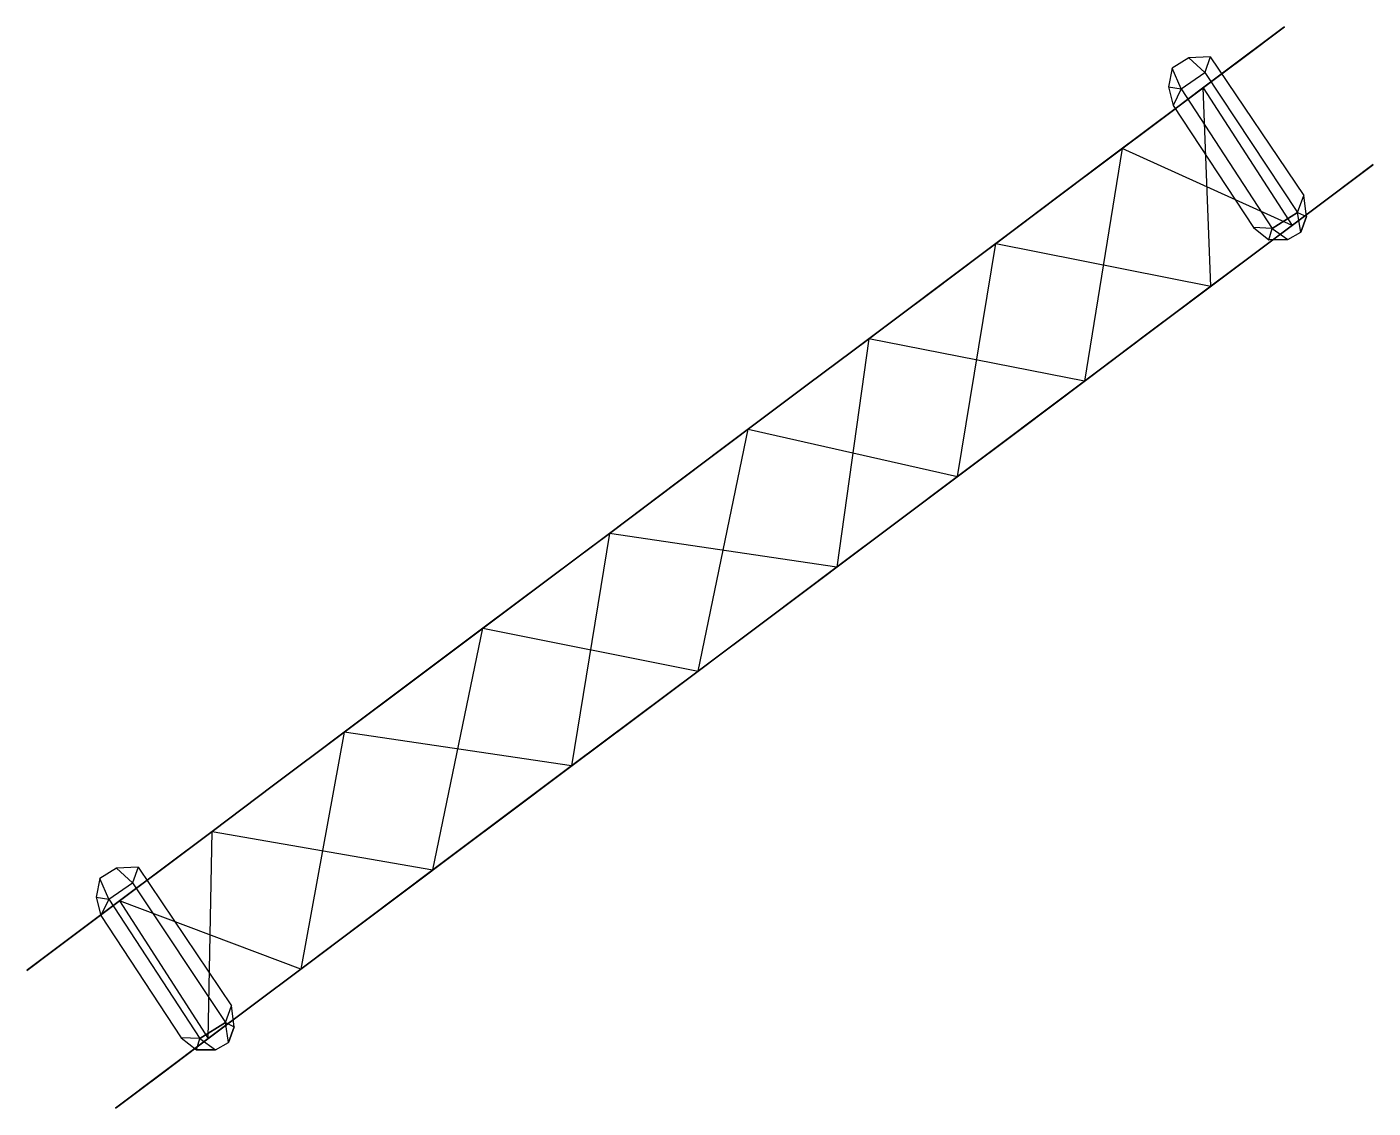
# Model space of a CAD drawing. Header units: metres. Extents: x -0.097 to 0.015, y -0.178 to -0.089.
import ezdxf

# ---------------------------------------------------------------- set-up
doc = ezdxf.new("R2010")
doc.units = ezdxf.units.M

msp = doc.modelspace()

# ---------------------------------------------------------------- linework, layer by layer
for p, q in [((0.007453, -0.088746, 0.014536), (0.000781, -0.093749, 0.020553)), ((0.003952, -0.09137, 0.009355), (0.007512, -0.088701, 0.00943)), ((0.007512, -0.088701, 0.00943), (0.004042, -0.091303, 0.014439)), ((0.004042, -0.091303, 0.014439), (0.007453, -0.088746, 0.014536)), ((0.007453, -0.088746, 0.014536), (0.007512, -0.088701, 0.00943)), ((-0.002689, -0.096351, 0.014476), (0.004042, -0.091303, 0.014439)), ((-0.000428, -0.091274, -0.001109), (-0.001803, -0.092126, -0.001109)), ((0.001362, -0.091189, -0.001109), (-0.000428, -0.091274, -0.001109)), ((0.001362, -0.091189, -0.001109), (-0.000428, -0.091274, -0.001109)), ((-0.000428, -0.091274, -0.001109), (0.000899, -0.092487, 0.009188)), ((0.004042, -0.091303, 0.014439), (0.000721, -0.093794, 0.009392)), ((0.000721, -0.093794, 0.009392), (0.003952, -0.09137, 0.009355)), ((0.001362, -0.091189, -0.001109), (0.000899, -0.092487, 0.009188)), ((0.001362, -0.091189, -0.001109), (0.00912, -0.102707, -0.001109)), ((0.004042, -0.091303, 0.014439), (0.003952, -0.09137, 0.009355)), ((-0.001803, -0.092126, -0.001109), (-0.002105, -0.093672, -0.001109)), ((-0.001803, -0.092126, -0.001109), (-0.002105, -0.093672, -0.001109)), ((-0.00106, -0.093844, 0.009188), (-0.001803, -0.092126, -0.001109)), ((-0.00106, -0.093844, 0.009188), (0.000899, -0.092487, 0.009188)), ((0.000899, -0.092487, 0.009188), (0.008612, -0.104095, 0.009188)), ((0.000781, -0.093749, 0.020553), (-0.005951, -0.098795, 0.0253)), ((0.000721, -0.093794, 0.009392), (-0.002689, -0.096351, 0.014476)), ((-0.00266, -0.096328, 0.009541), (0.000721, -0.093794, 0.009392)), ((-0.002105, -0.093672, -0.001109), (-0.00106, -0.093844, 0.009188)), ((-0.002105, -0.093672, -0.001109), (-0.001727, -0.095211, -0.001109)), ((-0.00106, -0.093844, 0.009188), (-0.001727, -0.095211, -0.001109)), ((-0.00106, -0.093844, 0.009188), (0.006495, -0.105431, 0.009188)), ((0.000781, -0.093749, 0.020553), (0.000721, -0.093794, 0.009392)), ((0.001416, -0.110228, 0.025254), (0.000781, -0.093749, 0.020553)), ((0.000781, -0.093749, 0.020553), (0.008149, -0.105182, 0.020507)), ((-0.001727, -0.095211, -0.001109), (0.004952, -0.105356, -0.001109)), ((-0.011156, -0.102699, 0.014513), (-0.002689, -0.096351, 0.014476)), ((-0.00592, -0.098773, 0.00943), (-0.00266, -0.096328, 0.009541)), ((-0.002689, -0.096351, 0.014476), (-0.00592, -0.098773, 0.00943)), ((-0.002689, -0.096351, 0.014476), (-0.00266, -0.096328, 0.009541)), ((-0.005951, -0.098795, 0.0253), (-0.016452, -0.106669, 0.031317)), ((-0.011186, -0.102721, 0.009355), (-0.00592, -0.098773, 0.00943)), ((-0.00592, -0.098773, 0.00943), (-0.011156, -0.102699, 0.014513)), ((-0.005951, -0.098795, 0.0253), (-0.009085, -0.118102, 0.031271)), ((-0.005951, -0.098795, 0.0253), (-0.00592, -0.098773, 0.00943)), ((0.008149, -0.105182, 0.020507), (-0.005951, -0.098795, 0.0253)), ((0.01482, -0.100179, 0.014489), (0.008149, -0.105182, 0.020507)), ((0.011319, -0.102803, 0.009309), (0.01488, -0.100134, 0.009383)), ((0.01488, -0.100134, 0.009383), (0.011409, -0.102736, 0.014391)), ((0.011409, -0.102736, 0.014391), (0.01482, -0.100179, 0.014489)), ((0.01482, -0.100179, 0.014489), (0.01488, -0.100134, 0.009383)), ((-0.021838, -0.110707, 0.014551), (-0.011156, -0.102699, 0.014513)), ((-0.011156, -0.102699, 0.014513), (-0.016482, -0.106692, 0.009392)), ((-0.016482, -0.106692, 0.009392), (-0.011186, -0.102721, 0.009355)), ((-0.011156, -0.102699, 0.014513), (-0.011186, -0.102721, 0.009355)), ((0.004678, -0.107783, 0.01443), (0.011409, -0.102736, 0.014391)), ((0.011409, -0.102736, 0.014391), (0.008089, -0.105227, 0.009346)), ((0.008089, -0.105227, 0.009346), (0.011319, -0.102803, 0.009309)), ((0.008612, -0.104095, 0.009188), (0.00912, -0.102707, -0.001109)), ((0.009342, -0.10445, -0.001109), (0.00912, -0.102707, -0.001109)), ((0.011409, -0.102736, 0.014391), (0.011319, -0.102803, 0.009309)), ((0.008612, -0.104095, 0.009188), (0.006495, -0.105431, 0.009188)), ((0.006495, -0.105431, 0.009188), (0.008612, -0.104095, 0.009188)), ((0.008879, -0.105748, -0.001109), (0.008612, -0.104095, 0.009188)), ((0.008612, -0.104095, 0.009188), (0.009342, -0.10445, -0.001109)), ((0.009342, -0.10445, -0.001109), (0.008879, -0.105748, -0.001109)), ((0.008879, -0.105748, -0.001109), (0.009342, -0.10445, -0.001109)), ((0.008149, -0.105182, 0.020507), (0.001416, -0.110228, 0.025254)), ((0.008089, -0.105227, 0.009346), (0.004678, -0.107783, 0.01443)), ((0.004709, -0.107761, 0.009495), (0.008089, -0.105227, 0.009346)), ((0.006495, -0.105431, 0.009188), (0.004952, -0.105356, -0.001109)), ((0.004952, -0.105356, -0.001109), (0.006208, -0.106364, -0.001109)), ((0.006208, -0.106364, -0.001109), (0.006495, -0.105431, 0.009188)), ((0.006495, -0.105431, 0.009188), (0.007796, -0.106349, -0.001109)), ((0.007796, -0.106349, -0.001109), (0.008879, -0.105748, -0.001109)), ((0.008149, -0.105182, 0.020507), (0.008089, -0.105227, 0.009346)), ((-0.016452, -0.106669, 0.031317), (-0.027012, -0.114588, 0.035466)), ((-0.021867, -0.11073, 0.009392), (-0.016482, -0.106692, 0.009392)), ((-0.016482, -0.106692, 0.009392), (-0.021838, -0.110707, 0.014551)), ((-0.019645, -0.126021, 0.03542), (-0.016452, -0.106669, 0.031317)), ((-0.016452, -0.106669, 0.031317), (-0.016482, -0.106692, 0.009392)), ((-0.016452, -0.106669, 0.031317), (0.001416, -0.110228, 0.025254)), ((0.007796, -0.106349, -0.001109), (0.006208, -0.106364, -0.001109)), ((0.006208, -0.106364, -0.001109), (0.007796, -0.106349, -0.001109)), ((-0.003789, -0.114132, 0.014466), (0.004678, -0.107783, 0.01443)), ((0.001447, -0.110206, 0.009383), (0.004709, -0.107761, 0.009495)), ((0.004678, -0.107783, 0.01443), (0.001447, -0.110206, 0.009383)), ((0.004678, -0.107783, 0.01443), (0.004709, -0.107761, 0.009495)), ((0.001416, -0.110228, 0.025254), (-0.009085, -0.118102, 0.031271)), ((-0.003819, -0.114154, 0.009309), (0.001447, -0.110206, 0.009383)), ((0.001447, -0.110206, 0.009383), (-0.003789, -0.114132, 0.014466)), ((0.001416, -0.110228, 0.025254), (0.001447, -0.110206, 0.009383)), ((-0.032129, -0.118424, 0.014513), (-0.021838, -0.110707, 0.014551)), ((-0.021838, -0.110707, 0.014551), (-0.027043, -0.114611, 0.00943)), ((-0.027043, -0.114611, 0.00943), (-0.021867, -0.11073, 0.009392)), ((-0.021838, -0.110707, 0.014551), (-0.021867, -0.11073, 0.009392)), ((-0.027012, -0.114588, 0.035466), (-0.037035, -0.122103, 0.037298)), ((-0.027043, -0.114611, 0.00943), (-0.032129, -0.118424, 0.014513)), ((-0.032129, -0.118424, 0.009392), (-0.027043, -0.114611, 0.00943)), ((-0.027012, -0.114588, 0.035466), (-0.029668, -0.133536, 0.037251)), ((-0.027012, -0.114588, 0.035466), (-0.027043, -0.114611, 0.00943)), ((-0.009085, -0.118102, 0.031271), (-0.027012, -0.114588, 0.035466)), ((-0.014469, -0.12214, 0.014503), (-0.003789, -0.114132, 0.014466)), ((-0.003789, -0.114132, 0.014466), (-0.009114, -0.118125, 0.009346)), ((-0.009114, -0.118125, 0.009346), (-0.003819, -0.114154, 0.009309)), ((-0.003789, -0.114132, 0.014466), (-0.003819, -0.114154, 0.009309)), ((-0.042899, -0.1265, 0.014551), (-0.032129, -0.118424, 0.014513)), ((-0.032129, -0.118424, 0.014513), (-0.037095, -0.122148, 0.009392)), ((-0.037095, -0.122148, 0.009392), (-0.032129, -0.118424, 0.009392)), ((-0.032129, -0.118424, 0.014513), (-0.032129, -0.118424, 0.009392)), ((-0.009085, -0.118102, 0.031271), (-0.019645, -0.126021, 0.03542)), ((-0.014499, -0.122163, 0.009346), (-0.009114, -0.118125, 0.009346)), ((-0.009114, -0.118125, 0.009346), (-0.014469, -0.12214, 0.014503)), ((-0.009085, -0.118102, 0.031271), (-0.009114, -0.118125, 0.009346)), ((-0.037035, -0.122103, 0.037298), (-0.048554, -0.13074, 0.03726)), ((-0.042929, -0.126523, 0.009392), (-0.037095, -0.122148, 0.009392)), ((-0.037095, -0.122148, 0.009392), (-0.042899, -0.1265, 0.014551)), ((-0.041186, -0.142173, 0.037214), (-0.037035, -0.122103, 0.037298)), ((-0.037035, -0.122103, 0.037298), (-0.037095, -0.122148, 0.009392)), ((-0.037035, -0.122103, 0.037298), (-0.019645, -0.126021, 0.03542)), ((-0.024762, -0.129857, 0.014466), (-0.014469, -0.12214, 0.014503)), ((-0.014469, -0.12214, 0.014503), (-0.019675, -0.126044, 0.009383)), ((-0.019675, -0.126044, 0.009383), (-0.014499, -0.122163, 0.009346)), ((-0.014469, -0.12214, 0.014503), (-0.014499, -0.122163, 0.009346)), ((-0.019645, -0.126021, 0.03542), (-0.029668, -0.133536, 0.037251)), ((-0.019675, -0.126044, 0.009383), (-0.024762, -0.129857, 0.014466)), ((-0.024762, -0.129857, 0.009346), (-0.019675, -0.126044, 0.009383)), ((-0.019645, -0.126021, 0.03542), (-0.019675, -0.126044, 0.009383)), ((-0.05391, -0.134756, 0.014513), (-0.042899, -0.1265, 0.014551)), ((-0.042899, -0.1265, 0.014551), (-0.048554, -0.13074, 0.00943)), ((-0.048554, -0.13074, 0.00943), (-0.042929, -0.126523, 0.009392)), ((-0.042899, -0.1265, 0.014551), (-0.042929, -0.126523, 0.009392)), ((-0.048554, -0.13074, 0.03726), (-0.059055, -0.138615, 0.035504)), ((-0.053969, -0.134801, 0.009392), (-0.048554, -0.13074, 0.00943)), ((-0.048554, -0.13074, 0.00943), (-0.05391, -0.134756, 0.014513)), ((-0.048554, -0.13074, 0.03726), (-0.051688, -0.150048, 0.035457)), ((-0.029668, -0.133536, 0.037251), (-0.048554, -0.13074, 0.03726)), ((-0.048554, -0.13074, 0.03726), (-0.048554, -0.13074, 0.00943)), ((-0.035532, -0.137933, 0.014503), (-0.024762, -0.129857, 0.014466)), ((-0.024762, -0.129857, 0.014466), (-0.029728, -0.133581, 0.009346)), ((-0.029728, -0.133581, 0.009346), (-0.024762, -0.129857, 0.009346)), ((-0.024762, -0.129857, 0.014466), (-0.024762, -0.129857, 0.009346)), ((-0.029668, -0.133536, 0.037251), (-0.041186, -0.142173, 0.037214)), ((-0.035561, -0.137956, 0.009346), (-0.029728, -0.133581, 0.009346)), ((-0.029728, -0.133581, 0.009346), (-0.035532, -0.137933, 0.014503)), ((-0.029668, -0.133536, 0.037251), (-0.029728, -0.133581, 0.009346)), ((-0.064888, -0.142988, 0.014476), (-0.05391, -0.134756, 0.014513)), ((-0.05391, -0.134756, 0.014513), (-0.059115, -0.138659, 0.009392)), ((-0.059115, -0.138659, 0.009392), (-0.053969, -0.134801, 0.009392)), ((-0.05391, -0.134756, 0.014513), (-0.053969, -0.134801, 0.009392)), ((-0.059055, -0.138615, 0.035504), (-0.070574, -0.14725, 0.03128)), ((-0.063205, -0.158683, 0.031234), (-0.059055, -0.138615, 0.035504)), ((-0.059055, -0.138615, 0.035504), (-0.059115, -0.138659, 0.009392)), ((-0.059055, -0.138615, 0.035504), (-0.041186, -0.142173, 0.037214)), ((-0.046541, -0.146189, 0.014466), (-0.035532, -0.137933, 0.014503)), ((-0.035532, -0.137933, 0.014503), (-0.041186, -0.142173, 0.009383)), ((-0.041186, -0.142173, 0.009383), (-0.035561, -0.137956, 0.009346)), ((-0.035532, -0.137933, 0.014503), (-0.035561, -0.137956, 0.009346)), ((-0.064919, -0.14301, 0.009355), (-0.059115, -0.138659, 0.009392)), ((-0.059115, -0.138659, 0.009392), (-0.064888, -0.142988, 0.014476)), ((-0.076438, -0.151647, 0.014476), (-0.064888, -0.142988, 0.014476)), ((-0.064888, -0.142988, 0.014476), (-0.070603, -0.147273, 0.00943)), ((-0.070603, -0.147273, 0.00943), (-0.064919, -0.14301, 0.009355)), ((-0.064888, -0.142988, 0.014476), (-0.064919, -0.14301, 0.009355)), ((-0.041186, -0.142173, 0.037214), (-0.051688, -0.150048, 0.035457)), ((-0.046602, -0.146234, 0.009346), (-0.041186, -0.142173, 0.009383)), ((-0.041186, -0.142173, 0.009383), (-0.046541, -0.146189, 0.014466)), ((-0.041186, -0.142173, 0.037214), (-0.041186, -0.142173, 0.009383)), ((-0.057521, -0.154422, 0.01443), (-0.046541, -0.146189, 0.014466)), ((-0.046541, -0.146189, 0.014466), (-0.051747, -0.150092, 0.009346)), ((-0.051747, -0.150092, 0.009346), (-0.046602, -0.146234, 0.009346)), ((-0.046541, -0.146189, 0.014466), (-0.046602, -0.146234, 0.009346)), ((-0.070574, -0.14725, 0.03128), (-0.081553, -0.155484, 0.025337)), ((-0.070603, -0.147273, 0.00943), (-0.076438, -0.151647, 0.014476)), ((-0.076438, -0.151647, 0.00943), (-0.070603, -0.147273, 0.00943)), ((-0.070574, -0.14725, 0.03128), (-0.074186, -0.166916, 0.025291)), ((-0.070574, -0.14725, 0.03128), (-0.070603, -0.147273, 0.00943)), ((-0.051688, -0.150048, 0.035457), (-0.070574, -0.14725, 0.03128)), ((-0.051688, -0.150048, 0.035457), (-0.063205, -0.158683, 0.031234)), ((-0.057552, -0.154445, 0.009309), (-0.051747, -0.150092, 0.009346)), ((-0.051747, -0.150092, 0.009346), (-0.057521, -0.154422, 0.01443)), ((-0.051688, -0.150048, 0.035457), (-0.051747, -0.150092, 0.009346)), ((-0.085502, -0.158444, 0.014551), (-0.076438, -0.151647, 0.014476)), ((-0.076438, -0.151647, 0.014476), (-0.081553, -0.155484, 0.009392)), ((-0.081553, -0.155484, 0.009392), (-0.076438, -0.151647, 0.00943)), ((-0.076438, -0.151647, 0.014476), (-0.076438, -0.151647, 0.00943)), ((-0.069069, -0.16308, 0.01443), (-0.057521, -0.154422, 0.01443)), ((-0.057521, -0.154422, 0.01443), (-0.063236, -0.158706, 0.009383)), ((-0.063236, -0.158706, 0.009383), (-0.057552, -0.154445, 0.009309)), ((-0.057521, -0.154422, 0.01443), (-0.057552, -0.154445, 0.009309)), ((-0.081553, -0.155484, 0.025337), (-0.089242, -0.161249, 0.020516)), ((-0.085533, -0.158467, 0.009392), (-0.081553, -0.155484, 0.009392)), ((-0.081553, -0.155484, 0.009392), (-0.085502, -0.158444, 0.014551)), ((-0.081875, -0.172682, 0.02047), (-0.081553, -0.155484, 0.025337)), ((-0.081553, -0.155484, 0.025337), (-0.063205, -0.158683, 0.031234)), ((-0.081553, -0.155484, 0.025337), (-0.081553, -0.155484, 0.009392)), ((-0.093041, -0.164098, 0.014476), (-0.085502, -0.158444, 0.014551)), ((-0.089492, -0.158529, -0.002693), (-0.090866, -0.159382, -0.002693)), ((-0.0877, -0.158443, -0.002693), (-0.089492, -0.158529, -0.002693)), ((-0.0877, -0.158443, -0.002693), (-0.089492, -0.158529, -0.002693)), ((-0.089492, -0.158529, -0.002693), (-0.088164, -0.159741, 0.009188)), ((-0.085502, -0.158444, 0.014551), (-0.089242, -0.161249, 0.00943)), ((-0.089242, -0.161249, 0.00943), (-0.085533, -0.158467, 0.009392)), ((-0.0877, -0.158443, -0.002693), (-0.088164, -0.159741, 0.009188)), ((-0.0877, -0.158443, -0.002693), (-0.079942, -0.16996, -0.002693)), ((-0.085502, -0.158444, 0.014551), (-0.085533, -0.158467, 0.009392)), ((-0.063205, -0.158683, 0.031234), (-0.074186, -0.166916, 0.025291)), ((-0.063236, -0.158706, 0.009383), (-0.069069, -0.16308, 0.01443)), ((-0.069069, -0.16308, 0.009383), (-0.063236, -0.158706, 0.009383)), ((-0.063205, -0.158683, 0.031234), (-0.063236, -0.158706, 0.009383)), ((-0.090866, -0.159382, -0.002693), (-0.091168, -0.160927, -0.002693)), ((-0.090866, -0.159382, -0.002693), (-0.091168, -0.160927, -0.002693)), ((-0.090123, -0.161099, 0.009188), (-0.090866, -0.159382, -0.002693)), ((-0.090123, -0.161099, 0.009188), (-0.088164, -0.159741, 0.009188)), ((-0.088164, -0.159741, 0.009188), (-0.080451, -0.171349, 0.009188)), ((-0.091168, -0.160927, -0.002693), (-0.090123, -0.161099, 0.009188)), ((-0.091168, -0.160927, -0.002693), (-0.090789, -0.162467, -0.002693)), ((-0.089242, -0.161249, 0.020516), (-0.096871, -0.166969, 0.014573)), ((-0.089242, -0.161249, 0.00943), (-0.093041, -0.164098, 0.014476)), ((-0.093012, -0.164076, 0.009541), (-0.089242, -0.161249, 0.00943)), ((-0.090123, -0.161099, 0.009188), (-0.090789, -0.162467, -0.002693)), ((-0.090123, -0.161099, 0.009188), (-0.082569, -0.172686, 0.009188)), ((-0.089242, -0.161249, 0.020516), (-0.081875, -0.172682, 0.02047)), ((-0.074186, -0.166916, 0.025291), (-0.089242, -0.161249, 0.020516)), ((-0.089242, -0.161249, 0.020516), (-0.089242, -0.161249, 0.00943)), ((-0.090789, -0.162467, -0.002693), (-0.084111, -0.17261, -0.002693)), ((-0.078135, -0.169877, 0.014503), (-0.069069, -0.16308, 0.01443)), ((-0.069069, -0.16308, 0.01443), (-0.074186, -0.166916, 0.009346)), ((-0.074186, -0.166916, 0.009346), (-0.069069, -0.16308, 0.009383)), ((-0.069069, -0.16308, 0.01443), (-0.069069, -0.16308, 0.009383)), ((-0.096931, -0.167014, 0.009392), (-0.093012, -0.164076, 0.009541)), ((-0.093041, -0.164098, 0.014476), (-0.096931, -0.167014, 0.009392)), ((-0.096871, -0.166969, 0.014573), (-0.093041, -0.164098, 0.014476)), ((-0.093041, -0.164098, 0.014476), (-0.093012, -0.164076, 0.009541)), ((-0.096871, -0.166969, 0.014573), (-0.096931, -0.167014, 0.009392)), ((-0.081875, -0.172682, 0.009383), (-0.074186, -0.166916, 0.009346)), ((-0.074186, -0.166916, 0.025291), (-0.081875, -0.172682, 0.02047)), ((-0.074186, -0.166916, 0.009346), (-0.078135, -0.169877, 0.014503)), ((-0.074186, -0.166916, 0.025291), (-0.074186, -0.166916, 0.009346)), ((-0.085674, -0.175531, 0.01443), (-0.078135, -0.169877, 0.014503)), ((-0.078135, -0.169877, 0.014503), (-0.081875, -0.172682, 0.009383)), ((-0.078135, -0.169877, 0.014503), (-0.078164, -0.1699, 0.014573)), ((-0.080451, -0.171349, 0.009188), (-0.079942, -0.16996, -0.002693)), ((-0.079721, -0.171706, -0.002693), (-0.079942, -0.16996, -0.002693)), ((-0.080451, -0.171349, 0.009188), (-0.082569, -0.172686, 0.009188)), ((-0.082569, -0.172686, 0.009188), (-0.080451, -0.171349, 0.009188)), ((-0.080184, -0.173003, -0.002693), (-0.080451, -0.171349, 0.009188)), ((-0.080451, -0.171349, 0.009188), (-0.079721, -0.171706, -0.002693)), ((-0.079721, -0.171706, -0.002693), (-0.080184, -0.173003, -0.002693)), ((-0.080184, -0.173003, -0.002693), (-0.079721, -0.171706, -0.002693)), ((-0.081875, -0.172682, 0.02047), (-0.089503, -0.178402, 0.014527)), ((-0.081875, -0.172682, 0.009383), (-0.085674, -0.175531, 0.01443)), ((-0.085644, -0.175509, 0.009495), (-0.081875, -0.172682, 0.009383)), ((-0.082569, -0.172686, 0.009188), (-0.084111, -0.17261, -0.002693)), ((-0.084111, -0.17261, -0.002693), (-0.082854, -0.17362, -0.002693)), ((-0.082854, -0.17362, -0.002693), (-0.082569, -0.172686, 0.009188)), ((-0.082569, -0.172686, 0.009188), (-0.081266, -0.173604, -0.002693)), ((-0.081875, -0.172682, 0.02047), (-0.081875, -0.172682, 0.009383)), ((-0.081266, -0.173604, -0.002693), (-0.080184, -0.173003, -0.002693)), ((-0.081266, -0.173604, -0.002693), (-0.082854, -0.17362, -0.002693)), ((-0.082854, -0.17362, -0.002693), (-0.081266, -0.173604, -0.002693)), ((-0.089563, -0.178447, 0.009346), (-0.085644, -0.175509, 0.009495)), ((-0.085674, -0.175531, 0.01443), (-0.089563, -0.178447, 0.009346)), ((-0.089503, -0.178402, 0.014527), (-0.085674, -0.175531, 0.01443)), ((-0.085674, -0.175531, 0.01443), (-0.085644, -0.175509, 0.009495)), ((-0.089503, -0.178402, 0.014527), (-0.089563, -0.178447, 0.009346))]:
    msp.add_line(p, q)

doc.saveas('drawing.dxf')
